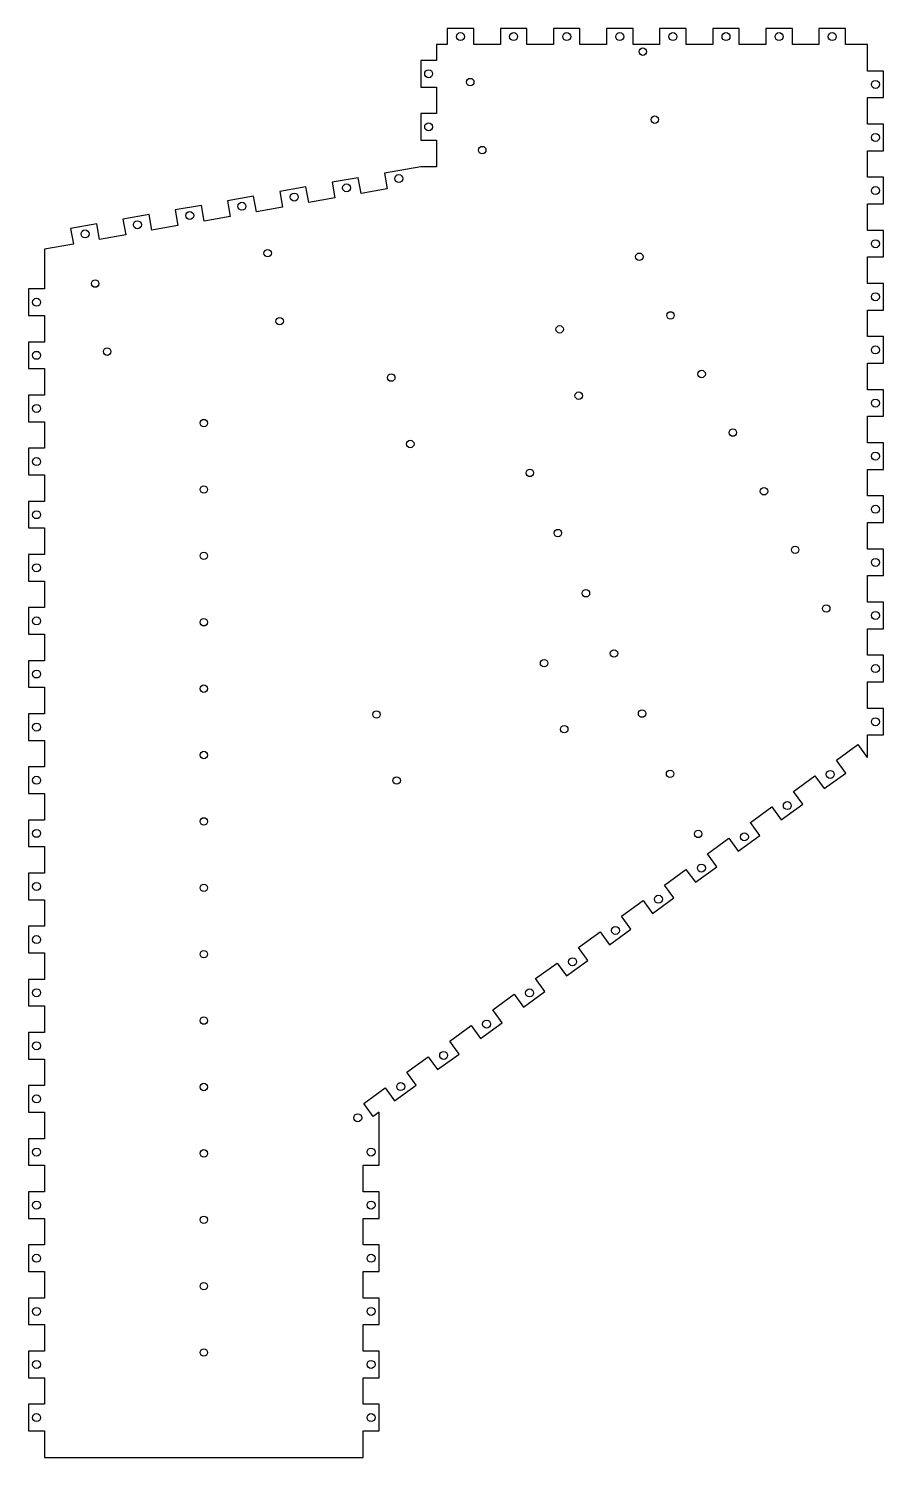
# Model space of a CAD drawing. Header units: millimetres. Extents: x -126 to 196, y 0 to 538.
import ezdxf

# ---------------------------------------------------------------- set-up
doc = ezdxf.new("R2010")
doc.units = ezdxf.units.MM

msp = doc.modelspace()

# ---------------------------------------------------------------- linework, layer by layer
msp.add_lwpolyline([(-109.11, 456.89), (-120, 454.97), (-120, 440), (-126, 440), (-126, 430), (-120, 430), (-120, 420), (-126, 420), (-126, 410), (-120, 410), (-120, 400), (-126, 400), (-126, 390), (-120, 390), (-120, 380), (-126, 380), (-126, 370), (-120, 370), (-120, 360), (-126, 360), (-126, 350), (-120, 350), (-120, 340), (-126, 340), (-126, 330), (-120, 330), (-120, 320), (-126, 320), (-126, 310), (-120, 310), (-120, 300), (-126, 300), (-126, 290), (-120, 290), (-120, 280), (-126, 280), (-126, 270), (-120, 270), (-120, 260), (-126, 260), (-126, 250), (-120, 250), (-120, 240), (-126, 240), (-126, 230), (-120, 230), (-120, 220), (-126, 220), (-126, 210), (-120, 210), (-120, 200), (-126, 200), (-126, 190), (-120, 190), (-120, 180), (-126, 180), (-126, 170), (-120, 170), (-120, 160), (-126, 160), (-126, 150), (-120, 150), (-120, 140), (-126, 140), (-126, 130), (-120, 130), (-120, 120), (-126, 120), (-126, 110), (-120, 110), (-120, 100), (-126, 100), (-126, 90), (-120, 90), (-120, 80), (-126, 80), (-126, 70), (-120, 70), (-120, 60), (-126, 60), (-126, 50), (-120, 50), (-120, 40), (-126, 40), (-126, 30), (-120, 30), (-120, 20), (-126, 20), (-126, 10), (-120, 10), (-120, 0), (0, 0), (0, 10), (6, 10), (6, 20), (0, 20), (0, 30), (6, 30), (6, 40), (0, 40), (0, 50), (6, 50), (6, 60), (0, 60), (0, 70), (6, 70), (6, 80), (0, 80), (0, 90), (6, 90), (6, 100), (0, 100), (0, 110), (6, 110), (6, 130), (3.8, 128.4), (0.28, 133.26), (8.37, 139.14), (11.89, 134.28), (19.98, 140.16), (16.46, 145.01), (24.55, 150.89), (28.07, 146.04), (36.16, 151.91), (32.64, 156.77), (40.73, 162.65), (44.25, 157.79), (52.34, 163.67), (48.82, 168.52), (56.91, 174.4), (60.43, 169.55), (68.52, 175.43), (65, 180.28), (73.09, 186.16), (76.61, 181.3), (84.7, 187.18), (81.18, 192.04), (89.27, 197.91), (92.79, 193.06), (100.88, 198.94), (97.36, 203.79), (105.45, 209.67), (108.97, 204.82), (117.06, 210.69), (113.54, 215.55), (121.63, 221.43), (125.15, 216.57), (133.25, 222.45), (129.72, 227.3), (137.81, 233.18), (141.34, 228.33), (149.43, 234.2), (145.9, 239.06), (153.99, 244.94), (157.52, 240.08), (165.61, 245.96), (162.08, 250.81), (170.17, 256.69), (173.7, 251.84), (181.79, 257.72), (178.26, 262.57), (186.35, 268.45), (189.88, 263.59), (190, 263.68), (190, 272.04), (196, 272.04), (196, 282.04), (190, 282.04), (190, 292.04), (196, 292.04), (196, 302.04), (190, 302.04), (190, 312.04), (196, 312.04), (196, 322.04), (190, 322.04), (190, 332.04), (196, 332.04), (196, 342.04), (190, 342.04), (190, 352.04), (196, 352.04), (196, 362.04), (190, 362.04), (190, 372.04), (196, 372.04), (196, 382.04), (190, 382.04), (190, 392.04), (196, 392.04), (196, 402.04), (190, 402.04), (190, 412.04), (196, 412.04), (196, 422.04), (190, 422.04), (190, 432.04), (196, 432.04), (196, 442.04), (190, 442.04), (190, 452.04), (196, 452.04), (196, 462.04), (190, 462.04), (190, 472.04), (196, 472.04), (196, 482.04), (190, 482.04), (190, 492.04), (196, 492.04), (196, 502.04), (190, 502.04), (190, 512.04), (196, 512.04), (196, 522.04), (190, 522.04), (190, 532.04), (181.7, 532.04), (181.7, 538.04), (171.7, 538.04), (171.7, 532.04), (161.7, 532.04), (161.7, 538.04), (151.7, 538.04), (151.7, 532.04), (141.7, 532.04), (141.7, 538.04), (131.7, 538.04), (131.7, 532.04), (121.7, 532.04), (121.7, 538.04), (111.7, 538.04), (111.7, 532.04), (101.7, 532.04), (101.7, 538.04), (91.7, 538.04), (91.7, 532.04), (81.7, 532.04), (81.7, 538.04), (71.7, 538.04), (71.7, 532.04), (61.7, 532.04), (61.7, 538.04), (51.7, 538.04), (51.7, 532.04), (41.7, 532.04), (41.7, 538.04), (31.7, 538.04), (31.7, 532.04), (27.7, 532.04), (27.7, 526.04), (21.7, 526.04), (21.7, 516.04), (27.7, 516.04), (27.7, 506.04), (21.7, 506.04), (21.7, 496.04), (27.7, 496.04), (27.7, 486.04), (21.7, 486.04), (8.03, 483.63), (9.07, 477.72), (-0.78, 475.99), (-1.82, 481.9), (-11.67, 480.16), (-10.63, 474.25), (-20.48, 472.51), (-21.52, 478.42), (-31.37, 476.69), (-30.33, 470.78), (-40.17, 469.04), (-41.22, 474.95), (-51.06, 473.21), (-50.02, 467.3), (-59.87, 465.57), (-60.91, 471.48), (-70.76, 469.74), (-69.72, 463.83), (-79.57, 462.1), (-80.61, 468), (-90.46, 466.27), (-89.41, 460.36), (-99.26, 458.62), (-100.3, 464.53), (-110.15, 462.79)], close=True)
for centre, radius in [((36.7, 535.04), 1.5), ((56.7, 535.04), 1.5), ((76.7, 535.04), 1.5), ((96.7, 535.04), 1.5), ((116.7, 535.04), 1.5), ((136.7, 535.04), 1.5), ((156.7, 535.04), 1.5), ((176.7, 535.04), 1.5), ((105.38, 529.36), 1.4), ((24.7, 521.04), 1.5), ((40.38, 517.9), 1.4), ((193, 517.04), 1.5), ((24.7, 501.04), 1.5), ((109.9, 503.75), 1.4), ((193, 497.04), 1.5), ((44.9, 492.29), 1.4), ((-6.23, 478.07), 1.5), ((13.47, 481.55), 1.5), ((-25.92, 474.6), 1.5), ((193, 477.04), 1.5), ((-65.31, 467.65), 1.5), ((-45.62, 471.13), 1.5), ((-85.01, 464.18), 1.5), ((-104.71, 460.71), 1.5), ((193, 457.04), 1.5), ((-35.93, 453.47), 1.4), ((104.05, 452.12), 1.4), ((-100.92, 442.01), 1.4), ((-123, 435), 1.5), ((193, 437.04), 1.5), ((115.79, 430.04), 1.4), ((-31.41, 427.87), 1.4), ((74.06, 424.8), 1.4), ((-123, 415), 1.5), ((-96.41, 416.4), 1.4), ((193, 417.04), 1.5), ((127.52, 407.97), 1.4), ((10.61, 406.61), 1.4), ((81.22, 399.81), 1.4), ((193, 397.04), 1.5), ((-123, 395), 1.5), ((-60, 389.49), 1.4), ((17.78, 381.62), 1.4), ((139.26, 385.9), 1.4), ((193, 377.04), 1.5), ((-123, 375), 1.5), ((62.81, 370.72), 1.4), ((-60, 364.49), 1.4), ((151, 363.82), 1.4), ((-123, 355), 1.5), ((193, 357.04), 1.5), ((73.38, 348.07), 1.4), ((-60, 339.49), 1.4), ((162.73, 341.75), 1.4), ((-123, 335), 1.5), ((193, 337.04), 1.5), ((83.94, 325.41), 1.4), ((174.47, 319.68), 1.4), ((193, 317.04), 1.5), ((-123, 315), 1.5), ((-60, 314.49), 1.4), ((94.51, 302.75), 1.4), ((-123, 295), 1.5), ((68.18, 299.07), 1.4), ((193, 297.04), 1.5), ((-60, 289.49), 1.4), ((5.06, 279.78), 1.4), ((105.08, 280.09), 1.4), ((-123, 275), 1.5), ((75.78, 274.21), 1.4), ((193, 277.04), 1.5), ((-60, 264.49), 1.4), ((115.64, 257.43), 1.4), ((175.98, 257.2), 1.5), ((-123, 255), 1.5), ((12.66, 254.91), 1.4), ((159.8, 245.45), 1.5), ((-60, 239.49), 1.4), ((-123, 235), 1.5), ((126.21, 234.78), 1.4), ((143.62, 233.69), 1.5), ((127.44, 221.94), 1.5), ((-123, 215), 1.5), ((-60, 214.49), 1.4), ((111.26, 210.18), 1.5), ((95.08, 198.43), 1.5), ((-123, 195), 1.5), ((-60, 189.49), 1.4), ((78.9, 186.67), 1.5), ((-123, 175), 1.5), ((62.72, 174.91), 1.5), ((-60, 164.49), 1.4), ((46.53, 163.16), 1.5), ((-123, 155), 1.5), ((30.35, 151.4), 1.5), ((-60, 139.49), 1.4), ((14.17, 139.65), 1.5), ((-123, 135), 1.5), ((-2.01, 127.89), 1.5), ((-123, 115), 1.5), ((-60, 114.49), 1.4), ((3, 115), 1.5), ((-123, 95), 1.5), ((3, 95), 1.5), ((-60, 89.49), 1.4), ((-123, 75), 1.5), ((3, 75), 1.5), ((-60, 64.49), 1.4), ((-123, 55), 1.5), ((3, 55), 1.5), ((-60, 39.49), 1.4), ((-123, 35), 1.5), ((3, 35), 1.5), ((-123, 15), 1.5), ((3, 15), 1.5)]:
    msp.add_circle(centre, radius)

doc.saveas('drawing.dxf')
